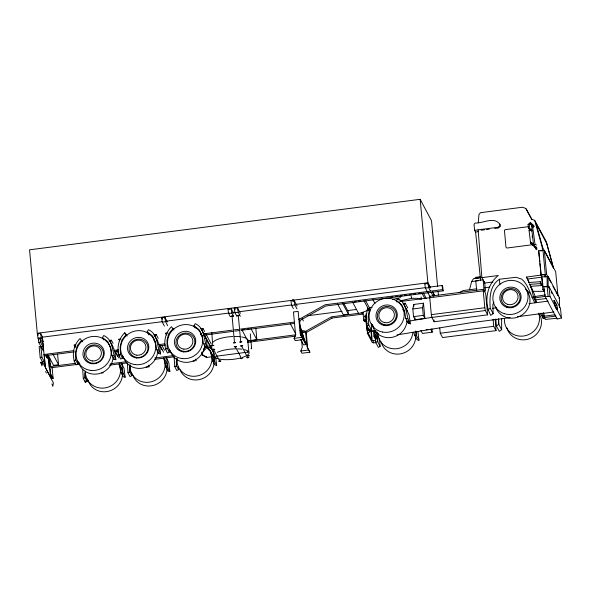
<?xml version="1.0" encoding="UTF-8"?>
<svg xmlns="http://www.w3.org/2000/svg" width="591" height="591" viewBox="0 0 591 591"><rect width="100%" height="100%" fill="white"/><g stroke="black" fill="none" stroke-linecap="round" stroke-linejoin="round"><path stroke-width="0.89" d="M370.106 311.132L367.55 308.081L366.073 316.865L366.996 325.959L369.648 330.945L371.399 329.904L371.65 323.639M375.086 331.536L374.79 333.294L375.721 342.381L378.366 347.375L380.116 346.326L377.472 341.339L377.789 333.287A17.774 16.858 -28 0 0 394.832 348.823A17.774 16.858 -28 0 0 412.85 332.822M82.511 341.812L80.051 338.569C73.144 345.078 71.179 356.691 76.062 364.869L77.827 363.93L77.982 361.19M82.733 369.737L83.294 378.484L85.363 382.384L87.128 381.446L85.06 377.546L85.414 371.148L84.808 373.638L85.082 378.011M127.183 336.035L124.723 332.792C117.816 339.3 115.851 350.914 120.734 359.092L122.5 358.153L122.655 355.413M127.405 363.96L127.966 372.707L130.035 376.607L131.8 375.677L129.732 371.769L130.086 365.371M173.953 329.985L171.493 326.742C164.586 333.258 162.621 344.863 167.504 353.041L169.27 352.11L169.425 349.362M174.175 357.91L174.737 366.656L176.805 370.557L178.571 369.626L176.502 365.726L176.908 358.412M501.641 318.483L501.641 329.697L499.255 331.344L496.381 325.929L495.819 319.066M429.76 297.768L429.893 296.246L483.379 289.331L485.669 293.638L487.634 314.84L434.156 321.755L431.866 317.441L431.327 314.656L429.76 297.768L483.239 290.853L483.379 289.331M478.237 222.718L478.983 214.437L480.542 212.671L522.496 207.242L526.071 208.52M439.756 327.939L440.251 333.235L442.541 337.55L496.019 330.635L495.251 319.332M498.605 319.229L498.693 324.481M42.508 362.084L41.968 365.903L40.749 362.313L42.508 362.084L44.657 366.169L44.229 361.559L41.917 357.215L40.919 346.415L39.161 346.644L40.166 357.437L42.471 361.788L42.611 363.325M369.353 309.706L368.163 317.072L368.747 324.91L371.399 329.904M377.738 336.53L377.812 341.923M412.836 308.953L413.752 304.454L423.488 303.198L424.899 318.423L415.17 319.687L413.545 316.636L412.836 308.953L422.565 307.689L423.488 303.198M376.061 337.454L377.198 332.12M376.851 338.946L377.989 333.612M130.094 365.349L129.481 367.861L129.761 372.234M177.071 358.471L176.251 361.81L176.532 366.184M469.49 289.789L471.64 281.589L473.494 278.693L480.586 277.777M536.259 247.001L535.49 247.873L536.103 248.944L532.89 245.058L530.622 243.374L529.085 230.66L529.277 229.973L531.508 230.616L531.375 229.382L528.457 228.178L528.081 224.447L528.339 223.923L530.629 224.159L530.001 223.147L530.23 222.526L533.614 225.304L534.227 226.708M294.074 338.377L295.559 334.646L293.454 311.959L298.145 311.354L300.25 334.041L303.176 339.596L295.264 340.615L294.074 338.377L301.986 337.35M306.145 331.662L307.66 347.996L309.883 352.221L301.971 353.248L300.782 351.002L302.26 347.272L301.587 340.01M493.936 302.097L492.85 304.52L493.145 313.695L490.759 315.343C483.615 302.747 486.526 284.537 498.309 275.524L481.872 277.652L478.149 230.01M529.735 223.413L529.337 224.262L530.001 223.147L530.482 223.332L533.075 225.939L533.208 227.387L532.003 224.595L529.942 223.139L531.981 225.961L531.789 228.776M112.962 346.932L110.443 342.189L111.389 340.202L109.187 340.475M155.182 336.397L156.127 334.417L153.926 334.691L157.701 341.147M213.115 348.801L212.487 350.116L201.989 330.347L202.935 328.367L200.733 328.64M407.229 310.74L404.296 305.207L405.241 303.227L403.032 303.493M530.482 223.332L530.001 223.147M102.457 337.564L103.75 335.503C113.797 340.047 111.61 351.682 115.836 359.727L113.945 359.262L111.876 355.361L110.694 347.811L107.843 341.797L102.457 337.564L103.698 339.906M147.196 331.78L148.489 329.719C158.536 334.262 156.349 345.898 160.575 353.943L158.684 353.477L156.615 349.577L155.433 342.026L152.581 336.013L147.196 331.78L148.851 334.898M194.003 325.73L195.296 323.669C205.343 328.212 203.156 339.847 207.382 347.885L205.491 347.427L203.422 343.526L202.24 335.976L199.389 329.955L194.003 325.73L195.244 328.064M396.302 300.583L397.595 298.529C408.329 303.449 405.079 315.579 410.265 323.838L408.374 323.373L405.722 318.386L404.54 310.836L401.688 304.816L396.302 300.583L397.063 302.008M531.582 231.007L532.41 230.564L531.767 229.633L530.179 230.327L528.457 228.178M251.64 348.535L251.411 348.83L251.064 348.188L251.64 348.535L250.281 333.849M81.684 340.246L77.207 345.757L75.522 352.362L75.759 360.03L77.827 363.93M126.356 334.476L121.879 339.98L120.195 346.585L120.431 354.253L122.5 358.153M173.126 328.426L168.649 333.93L166.965 340.534L167.201 348.21L169.27 352.11M203.607 349.222L205.993 346.429M201.871 353.241L206.651 347.663L212.095 346.954M371.407 330.435L372.145 340.586L375.455 340.778L375.647 342.846L372.337 342.647L367.21 332.992L369.9 332.024L369.707 329.955L367.018 330.93L365.888 320.721M536 248.264L533.274 244.977L531.848 244.526L532.979 243.389L530.282 242.199M529.809 284.345L530.851 286.303L541.482 285.579L540.447 283.621L529.809 284.345L531.745 289.398L533.525 297.118L536.399 302.533L534.811 302.622C530.186 294.872 528.805 285.217 521.639 279.085L516.046 277.282L499.469 279.24C489.754 285.593 489.422 297.886 490.271 308.273L493.145 313.695M530.622 243.374L531.398 242.702M531.375 229.382L530.29 230.564M499.823 224.092L499.979 225.74L497.969 227.269L474.61 230.291L474.048 224.277L475.105 223.066C483.209 223.442 494.667 215.87 500.215 224.824M536.133 247.422L535.49 247.873L536.096 249.454M487.885 309.928L490.271 308.273M496.381 325.929L498.767 324.274L498.59 318.771M366.996 325.959L368.747 324.91M375.721 342.381L377.472 341.339M298.802 319.502L325.087 304.793L442.496 289.612L443.147 290.846L325.744 306.027L299.46 320.728M302.016 333.331L331.485 316.842L363.339 312.72M305.85 332.777L332.135 318.069M118.665 355.191L120.431 354.253M83.294 378.484L85.06 377.546M127.966 372.707L129.732 371.769M174.737 366.656L176.502 365.726M73.993 360.968L75.759 360.03M165.436 349.141L167.201 348.21M459.192 292.656L463.152 290.558L476.841 288.792M247.718 352.14L247.503 351.423L247.718 352.14L206.555 357.459L206.34 356.742L206.555 357.459L202.056 354.947L201.804 352.192M561.45 318.01L557.121 319.103L545.131 296.519L543.779 286.871L548.995 286.635L560.482 308.28L561.45 318.01L549.962 296.372L548.995 286.635M213.654 349.776L214.762 349.237L212.479 349.532L213.654 349.776L219.852 361.456L220.96 360.909L218.677 361.204L219.852 361.456M235.447 346.961L236.555 346.422L234.272 346.718L235.447 346.961L241.645 358.634L242.753 358.094M241.653 346.156L242.761 345.617L240.478 345.912L241.653 346.156L247.851 357.836L248.959 357.289L246.676 357.585L247.851 357.836M533.075 225.939L532.713 226.109L533.71 226.05M558.739 298.196L559.47 297.842L548.079 276.389L542.087 276.906L542.989 286.672L548.16 286.266L549.002 287.854M367.218 310.615L362.977 312.122L363.724 320.167L364.381 321.415L367.048 321.814M368.917 310.009L370.609 309.411M37.78 334.107L38.962 333.723M228.392 309.455L229.574 309.078M425.173 284.012L426.355 283.636M248.205 355.967L249.276 355.627L247.755 355.826M528.081 224.447L530.629 224.159M529.085 230.66L531.508 230.616M232.064 316.089L230.978 316.348L233.26 316.052L232.064 316.089L234.531 342.706L233.445 342.891L235.728 342.595L234.531 342.706M392.668 299.408L400.528 297.635M399.383 301.092L411.617 298.329L416.877 298.27L421.531 299.245L421.073 296.948M474.61 230.291L475.592 232.137L478.038 231.613M532.89 245.058L533.607 244.925L536.074 247.385M546.062 276.943L544.799 274.564L526.47 277.076L529.373 282.904M212.738 345.528L211.652 345.705L213.935 345.41L212.738 345.528L211.785 332.748M240.736 341.908L239.65 342.086L241.933 341.79L240.736 341.908L238.269 315.284L237.19 315.55L239.473 315.254M406.586 321.519L408.388 321.223M410.191 320.928L432.708 317.212M397.041 334.912L470.901 322.73L510.129 317.655M545.367 294.887L533.872 296.704L533.998 298.108L545.493 296.29M555.865 291.777L557.97 295.736L555.695 271.816L544.333 250.421L538.689 250.776L540.957 274.859L546.609 274.342L550.812 282.269M75.419 347.39L74.163 345.018L75.626 344.819M119.67 340.822L118.835 339.241L120.305 339.042M166.44 334.779L165.606 333.198L167.807 332.896M545.131 296.519L549.962 296.372M536.569 245.036L535.025 244.379L506.864 248.05L505.97 247.237L504.441 230.364L505.224 229.655L528.583 226.663M437.635 286.738L431.511 220.716L420.149 199.315L29.55 249.823L37.292 333.265L427.891 282.764L430.411 287.522M481.118 230.231L484.753 229.766M486.563 229.53L489.289 229.175M494.733 228.473L498.361 228.008L500.37 226.479L499.979 225.74M38.851 339.766L38.001 338.163L37.292 333.716L40.543 333.294L42.641 337.247M164.424 326.092L162.303 322.088L161.594 317.64L164.845 317.227L167.356 321.962M233.696 313.385L231.177 308.65L227.927 309.063L228.636 313.511L230.335 316.71M237.08 316.695L234.959 312.698L234.25 308.251L237.493 307.83L240.434 313.363M297.118 306.027L294.185 300.501L290.935 300.922L291.644 305.37L293.343 308.561M430.47 287.943L427.958 283.2L424.707 283.621L425.417 288.068L430.085 296.867M480.823 276.654L475.696 277.319L475.134 278.25L480.483 277.563M162.385 321.659L42.426 337.173L45.285 367.373L50.619 377.56L50.449 375.736M166.049 321.186L229.234 313.016M232.891 312.543L234.723 312.307M239.303 311.716L291.503 304.963M296.002 304.38L425.727 287.61M429.369 287.137L442.112 285.49L442.762 286.724L443.147 290.846M471.64 281.589L478.599 280.688M38.001 338.163L41.252 337.742L43.372 341.738M162.303 322.088L165.546 321.674L167.674 325.671M228.636 313.511L231.886 313.097L233.585 316.288M234.959 312.698L238.203 312.277L240.33 316.274M291.644 305.37L294.894 304.949L297.014 308.945M425.417 288.068L428.66 287.647L430.359 290.846M43.638 345.092L40.195 338.613L38.437 338.842L38.77 342.411L41.119 346.791L41.274 348.505M481.872 277.652L484.746 283.067L492.968 282.003M526.47 277.076L527.504 279.033L541.304 277.245M38.77 342.411L40.528 342.189L42.87 346.562L43.269 350.847L40.919 346.415M354.341 301.905L356.092 301.683M358.707 301.344L360.458 301.115M391.043 297.155L392.86 296.918M395.593 296.564L397.411 296.327M400.144 295.98L401.961 295.744M404.687 295.389L406.512 295.153M409.238 294.798L411.063 294.569M413.789 294.215L415.606 293.978M418.339 293.624L420.157 293.387M484.14 287.847L489.614 287.137M41.119 346.791L42.87 346.562M400.292 301.536L429.524 297.753M307.778 315.734L342.019 311.309M347.486 310.6L356.587 309.425M369.323 307.778L372.057 307.423M540.034 263.586L542.856 289.361L544.51 289.147M361.108 312.89L362.852 312.669M73.786 350.648L44.029 354.497L44.687 355.73L74.444 351.881M203.23 333.915L232.285 330.155M234.102 329.918L238.638 329.335M240.456 329.098L294.022 322.169M331.307 318.121L363.081 314.072M242.82 329.704L244.637 329.468M247.363 329.113L249.18 328.877M203.88 335.141L232.935 331.388M234.753 331.152L239.296 330.568M241.106 330.332L294.68 323.403M40.166 357.437L41.917 357.215M364.891 315.978L366.339 315.793L366.701 319.716L365.253 319.901L364.891 315.978L365.644 317.404M50.279 373.904L48.758 357.444L46.999 357.673L45.773 355.405M114.004 350.411L118.547 349.828M158.499 344.656L164.852 343.836M114.661 351.645L118.289 351.172M159.156 345.89L165.51 345.07M42.471 361.788L44.229 361.559M546.645 298.448L534.981 299.962L534.855 298.558M413.545 316.636L423.282 315.38L424.899 318.423M431.327 314.656L484.812 307.741L485.344 310.526L487.634 314.84M492.502 308.325L496.152 307.852M528.997 303.604L548.16 301.129M554.033 300.56C561.162 311.25 555.422 313.525 554.033 300.56L556.973 305.591M57.571 354.105L58.553 364.699L53.552 365.341L48.078 355.036M255.807 328.094L256.886 339.744L247.806 340.918L241.911 329.822M49.578 357.429L50.427 366.546L75.678 363.28M77.48 363.044L79.283 362.815M206.902 346.311L211.445 345.728M247.762 341.029L295.877 334.809M431.866 317.441L485.344 310.526M371.207 325.604L373.024 325.375M79.94 364.049L51.085 367.779L50.427 366.546M247.503 342.381L295.626 336.153M554.41 304.587L557.343 309.618M110.414 363.753L125.853 361.758M154.908 357.998L173.067 355.649M109.254 365.216L127.412 362.867M154.65 359.35L174.626 356.765M375.004 332.127L373.564 332.312L373.926 336.235L375.44 339.086M517.428 316.71L553.922 311.989M373.926 336.235L375.374 336.05L377.265 339.611L377.043 337.254M426.163 329.712L427.928 329.483M52.134 367.809L53.116 378.439L51.358 378.668L45.389 367.476L44.177 354.445M101.645 373.01L103.211 372.81M146.206 367.247L148.555 366.945M193.131 361.182L194.698 360.983M554.971 314.781L544.208 316.178L544.333 317.574L555.998 316.067M431.888 328.773L432.206 332.186L422.476 333.45L420.858 330.399M300.782 351.002L308.694 349.975L309.883 352.221M440.251 333.235L493.729 326.321L496.019 330.635M540.691 250.872L542.523 250.643L542.198 247.245L534.685 220.332L531.723 219.298L525.68 208.401M557.143 318.231L545.316 319.428L542.013 313.112M529.078 282.498L540.27 281.7L541.304 283.658L541.482 285.579M531.93 297.199L533.525 297.118M540.425 313.2L543.306 318.615L544.895 318.534M543.676 289.546L543.89 291.319L532.787 291.356L530.319 285.601M294.252 301.395L292.619 300.93L292.552 299.622M299.955 330.568L304.232 330.724L304.358 332.031L300.93 331.913M363.724 320.167L366.39 320.573M375.942 330.864L368.836 329.793L368.688 328.256M369.493 331.034L376.6 332.105M240.471 358.39L241.645 358.634M405.722 318.386L407.613 318.845M414.439 334.809L416.33 335.274L418.982 340.261L417.091 339.803L414.439 334.809L413.789 332.172M203.422 343.526L205.313 343.984M212.716 361.042L214.614 361.507L216.683 365.408L214.792 364.942L212.716 361.042L210.115 350.485L207.02 347.19M156.615 349.577L158.506 350.042M165.908 367.092L167.807 367.558L169.876 371.458L167.984 370.993L165.908 367.092L163.522 357.415M111.876 355.361L113.767 355.826M121.17 372.877L123.068 373.342L125.137 377.243L123.246 376.777L121.17 372.877L119.005 364.078M531.848 244.526L532.801 244.822M202.617 355.139L202.056 354.947L202.277 354.497L206.687 357.392M531.279 226.323L532.654 226.818L535.025 244.379M534.685 220.332L546.21 241.438L553.331 267.797M531.723 219.298L532.166 219.534M208.069 349.259L210.758 351.379L213.61 357.392L214.267 361.589M209.229 347.198L212.442 349.842L214.208 353.669M376.474 332.504L377.538 333.45M525.488 289.132L530.681 293.853M402.67 309.529L404.525 311.501M200.408 334.233L202.262 336.213M154.221 340.948L155.455 342.263M165.606 333.198L166.891 334.89M118.835 339.241L119.692 340.372M74.163 345.018L75.449 346.71M403.454 304.07L404.296 305.207M201.154 329.209L201.989 330.347M212.487 350.116L210.389 346.828M109.608 341.044L110.443 342.189M47.531 355.176L48.758 357.444M526.492 209.317L531.974 219.645M538.689 250.776L539.871 261.798M552.917 286.229L555.023 290.188M551.115 291.828L551.957 293.417M540.957 274.859L541.821 276.485M542.856 289.361L543.89 291.319M483.926 281.309L484.731 282.816M498.767 324.274L501.641 329.697M432.516 291.481L434.621 295.441M432.568 291.895L434.666 295.847M427.758 283.68L427.987 284.101M431.208 292.449L433.329 296.446M423.355 293.018L426.303 298.573M421.974 293.151L424.922 298.706M430.588 329.143L432.206 332.186M405.241 303.227L407.76 307.97M397.595 298.529L398.349 299.955M372.847 299.504L374.953 303.471M365.703 300.819L369.493 307.955L369.707 310.238M363.953 300.664L369.006 310.179M367.55 308.081L368.681 310.223M372.071 324.747L373.793 327.983M365.253 319.901L367.262 323.676M352.591 302.134L358.486 313.23M367.513 331.861L371.65 339.655L370.956 330.325M343.925 303.523L348.136 311.45L348.328 313.562M342.507 303.168L348.395 314.272L343.393 314.914L337.498 303.818M302.104 318.534L303.382 320.935M299.282 319.753L300.132 321.356M300.664 333.39L305.628 342.728L305.739 343.977M300.427 334.476L305.798 344.597L303.515 344.893L300.627 339.448M290.321 323.713L295.796 334.018M250.99 328.648L256.886 339.744M237.301 308.303L237.53 308.731M234.716 308.642L234.937 309.063M234.25 308.251L235.085 309.832M230.985 309.123L231.207 309.544M202.935 328.367L204.619 331.529M205.875 333.9L211.334 344.184M205.771 338.126L209.125 344.457M195.407 359.18L196.256 360.776M164.675 317.699L164.896 318.121M162.082 318.032L162.311 318.453M161.594 317.64L162.429 319.221M156.127 334.417L158.233 338.377M162.008 345.491L164.527 350.234M159.806 345.1L163.581 352.214M159.806 345.757L161.904 349.717M148.481 365.245L149.331 366.848M124.723 332.792L125.964 335.134M111.389 340.202L113.073 343.371M116.848 350.485L119.788 356.018M115.481 351.675L118.843 358.006M115.06 351.549L117.579 356.292M53.079 354.393L58.553 364.699M37.292 333.716L38.134 335.296M45.67 355.191L47.391 358.427L47.051 354.829L49.164 358.811L49.312 360.37L48.233 358.338L49.031 367.011L50.117 369.043L50.937 377.922M50.59 364.898L49.814 363.443L49.363 358.56M53.116 378.439L50.819 374.11L51.254 378.772L53.389 382.798L52.828 386.359L51.934 383.862M40.749 362.313L41.828 364.351M308.694 349.975L306.958 346.666L305.525 331.241M45.581 371.517L46.401 373.084M164.305 358.183L166.802 363.443L167.46 367.639M119.567 363.967L122.064 369.235L122.721 373.423M406.024 308.28L409.201 315.158L410.265 323.838M210.721 346.71L213.55 352.82L214.614 361.507M203.141 332.327L206.325 339.204L207.382 347.885M166.344 357.422L168.819 362.778L169.876 371.458M166.041 357.348L166.743 358.877L167.807 367.558M156.689 339.145L159.518 345.255L160.575 353.943M121.606 363.214L124.08 368.562L125.137 377.243M121.303 363.133L122.005 364.662L123.068 373.342M111.596 344.161L114.78 351.039L115.836 359.727M527.504 279.033L529.263 283.141M530.851 286.303L534.619 294.813L535.21 297.384M542.043 315.247L543.306 318.615M293.557 299.652L294.022 300.974M299.312 323.343L305.229 342.219M299.977 326.372L305.089 342.677M300.524 333.442L301.063 335.156M407.938 321.615L408.374 323.373M205.055 345.669L205.491 347.427M158.248 351.719L158.684 353.477M113.509 357.503L113.945 359.262M543.513 312.528L544.496 316.82M535.609 299.105L536.2 301.676M411.166 296.032L411.617 298.329M533.607 244.925L531.767 229.633M532.979 243.389L533.274 244.977M427.958 283.2L428.66 287.647M294.185 300.501L294.894 304.949M237.493 307.83L238.203 312.277M231.177 308.65L231.886 313.097M164.845 317.227L165.546 321.674M40.543 333.294L41.252 337.742M415.909 332.253L416.308 334.772M167.718 369.316L167.984 370.993M376.216 336.434L376.437 338.141M375.529 335.791L375.758 337.491M365.969 313.947L366.191 315.646M417.926 331.581L418.982 340.261M415.805 330.93L416.33 335.274M215.73 357.592L216.683 365.408M529.196 224.107L529.713 228.658M475.592 232.137L480.646 280.681M366.302 320.824L367.417 331.012M532.173 235.942L532.358 237.685M369.464 329.128L369.648 330.945M547.14 286.391L548.108 296.121M544.333 250.421L546.609 274.342M542.981 250.237L545.264 274.194M544.799 274.564L545.057 277.26M554.284 300.531L554.654 304.55M540.27 281.7L540.447 283.621M536.68 247.311L536.879 249.432M493.071 319.258L493.729 326.321M484.746 283.067L485.492 291.127M484.214 291.562L483.128 279.802L475.762 280.755L476.686 290.706M483.239 290.853L484.812 307.741M442.112 285.49L442.496 289.612M438.057 291.326L438.396 294.99M433.986 319.99L434.156 321.755M420.149 199.315L427.891 282.764M422.565 307.689L423.282 315.38M413.752 304.454L413.922 306.249M415 317.892L415.17 319.687M375.152 333.693L375.374 336.05M373.157 340.941L373.342 343.002M367.543 330.376L367.735 332.438M364.241 319.879L364.381 321.415M299.445 319.037L300.959 335.37M247.71 339.655L248.855 352.022M40.195 338.613L40.528 342.189M379.54 338.488L380.116 346.326M499.469 279.24L499.846 284.722M85.252 380.634L85.363 382.384M178.489 367.07L178.571 369.626M131.719 373.113L131.8 375.677M87.047 378.89L87.128 381.446M559.47 297.842L559.551 307.719M548.079 276.389L548.16 286.266M547.089 276.256L547.163 286.133M415.746 335.577A17.774 16.858 -28 0 1 400.705 353.832A17.774 16.858 -28 0 1 381.136 341.894M406.992 320.965A17.774 16.858 -28 0 1 390.518 337.579A17.774 16.858 -28 0 1 372.182 324.481M403.616 309.92A17.774 16.858 -28 0 1 404.576 311.287M538.682 313.149A17.774 16.858 -28 0 1 523.973 335.969A17.774 16.858 -28 0 1 504.455 318.409M539.649 314.53A17.774 16.858 -28 0 1 530.157 338.466A17.774 16.858 -28 0 1 506.952 327.961M527.711 292.094A17.774 16.858 -28 0 1 519.482 316.429A17.774 16.858 -28 0 1 495.694 307.098M526.256 290.033A17.774 16.858 -28 0 1 527.268 291.393M163.951 358.552A17.774 16.858 -28 0 1 149.959 382.082A17.774 16.858 -28 0 1 130.013 364.595M166.817 365.474A17.774 16.858 -28 0 1 167.046 367.994M167.039 368.836A17.774 16.858 -28 0 1 152.338 385.672A17.774 16.858 -28 0 1 133.041 375.728M157.694 350.374A17.774 16.858 -28 0 1 142.549 368.134A17.774 16.858 -28 0 1 123.157 356.521M153.97 340.283A17.774 16.858 -28 0 1 155.44 342.352M207.751 347.538A17.774 16.858 -28 0 1 200.689 374.908A17.774 16.858 -28 0 1 176.879 360.222M212.132 354.644A17.774 16.858 -28 0 1 212.826 356.159M213.743 359.402A17.774 16.858 -28 0 1 213.972 361.928M213.964 362.771A17.774 16.858 -28 0 1 199.263 379.607A17.774 16.858 -28 0 1 179.967 369.656M204.612 345.151A17.774 16.858 -28 0 1 189.046 362.143A17.774 16.858 -28 0 1 170.082 350.456M200.896 334.21A17.774 16.858 -28 0 1 201.908 335.562M119.389 364.315A17.774 16.858 -28 0 1 106.254 387.674A17.774 16.858 -28 0 1 85.392 372.049M121.34 367.994A17.774 16.858 -28 0 1 122.448 372.921M122.477 374.598A17.774 16.858 -28 0 1 106.919 391.589A17.774 16.858 -28 0 1 87.948 379.902M113.125 356.979A17.774 16.858 -28 0 1 97.559 373.97A17.774 16.858 -28 0 1 78.596 362.283M244.467 349.658A17.671 5.193 -5.3 0 1 242.413 357.422M240.53 357.969A17.671 5.193 -5.3 0 1 219.254 359.062M217.68 358.685A17.671 5.193 -5.3 0 1 214.37 354.46M217.296 352.369A17.671 5.193 -5.3 0 1 235.691 348.845M237.56 348.86A17.671 5.193 -5.3 0 1 241.904 349.185M213.225 342.093A17.671 5.193 -5.3 0 1 232.869 336.523M234.546 336.478A17.671 5.193 -5.3 0 1 239.961 336.722M241.645 336.951A17.671 5.193 -5.3 0 1 247.385 341.709M546.771 243.691L535.956 223.272L542.752 247.688L553.553 268.026L546.771 243.691M382.48 332.046A17.774 16.858 -28 0 0 403.505 309.81A17.774 16.858 -28 0 0 373.933 304.07A17.774 16.858 -28 0 0 382.48 332.046M384.113 325.464A10.778 10.224 -28 0 0 396.871 311.974A10.778 10.224 -28 0 0 378.934 308.487A10.778 10.224 -28 0 0 384.113 325.464M384.748 322.642A7.875 7.469 -28 0 0 394.071 312.787A7.875 7.469 -28 0 0 380.966 310.245A7.875 7.469 -28 0 0 384.748 322.642M384.571 324.666A9.582 9.094 -28 0 0 395.911 312.669A9.582 9.094 -28 0 0 379.961 309.573A9.582 9.094 -28 0 0 384.571 324.666M504.293 313.666A17.774 16.858 -28 0 0 527.8 293.912A17.774 16.858 -28 0 0 499.292 284.751A17.774 16.858 -28 0 0 504.293 313.666M506.716 307.29A10.778 10.224 -28 0 0 520.974 295.301A10.778 10.224 -28 0 0 503.687 289.745A10.778 10.224 -28 0 0 506.716 307.29M507.573 304.35A7.875 7.469 -28 0 0 517.989 295.596A7.875 7.469 -28 0 0 505.364 291.533A7.875 7.469 -28 0 0 507.573 304.35M507.307 306.522A9.582 9.094 -28 0 0 519.984 295.869A9.582 9.094 -28 0 0 504.611 290.927A9.582 9.094 -28 0 0 507.307 306.522M135.361 364.632A17.774 16.858 -28 0 0 154.598 340.933A17.774 16.858 -28 0 0 124.553 337.483A17.774 16.858 -28 0 0 135.361 364.632M136.462 357.961A10.778 10.224 -28 0 0 148.134 343.593A10.778 10.224 -28 0 0 129.909 341.495A10.778 10.224 -28 0 0 136.462 357.961M136.927 355.206A7.875 7.469 -28 0 0 145.452 344.708A7.875 7.469 -28 0 0 132.14 343.179A7.875 7.469 -28 0 0 136.927 355.206M136.986 357.452A9.582 9.094 -28 0 0 147.358 344.671A9.582 9.094 -28 0 0 131.158 342.81A9.582 9.094 -28 0 0 136.986 357.452M182.287 358.567A17.774 16.858 -28 0 0 201.524 334.868A17.774 16.858 -28 0 0 171.479 331.418A17.774 16.858 -28 0 0 182.287 358.567M183.387 351.896A10.778 10.224 -28 0 0 195.06 337.52A10.778 10.224 -28 0 0 176.835 335.429A10.778 10.224 -28 0 0 183.387 351.896M183.853 349.141A7.875 7.469 -28 0 0 192.378 338.636A7.875 7.469 -28 0 0 179.066 337.114A7.875 7.469 -28 0 0 183.853 349.141M183.912 351.379A9.582 9.094 -28 0 0 194.284 338.606A9.582 9.094 -28 0 0 178.083 336.744A9.582 9.094 -28 0 0 183.912 351.379M90.8 370.394A17.774 16.858 -28 0 0 110.037 346.695A17.774 16.858 -28 0 0 79.992 343.245A17.774 16.858 -28 0 0 90.8 370.394M91.901 363.724A10.778 10.224 -28 0 0 103.573 349.355A10.778 10.224 -28 0 0 85.348 347.257A10.778 10.224 -28 0 0 91.901 363.724M92.366 360.968A7.875 7.469 -28 0 0 100.891 350.47A7.875 7.469 -28 0 0 87.579 348.941A7.875 7.469 -28 0 0 92.366 360.968M92.425 363.214A9.582 9.094 -28 0 0 102.797 350.433A9.582 9.094 -28 0 0 86.596 348.572A9.582 9.094 -28 0 0 92.425 363.214"/></g></svg>
